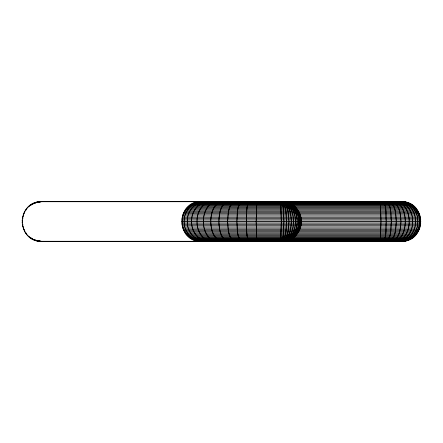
<?xml version="1.0" encoding="UTF-8"?>
<svg xmlns="http://www.w3.org/2000/svg" width="443" height="443" viewBox="0 0 443 443"><rect width="100%" height="100%" fill="white"/><g stroke="black" fill="none" stroke-linecap="round" stroke-linejoin="round"><path stroke-width="0.66" d="M246.435 221.101C246.995 214.75 245.76 207.158 248.994 201.565M283.908 221.899C283.348 228.25 284.589 235.842 281.349 241.435C287.075 237.431 285.746 228.167 286.466 221.899M386.185 221.899C385.626 228.25 386.861 235.842 383.627 241.435M236.872 221.101C237.581 214.811 236.291 205.663 241.944 201.565M391.296 221.899C390.593 228.189 391.883 237.337 386.23 241.435M227.641 221.101C228.184 214.578 227.879 204.306 235.133 201.565M288.936 221.899C288.393 228.422 288.698 238.694 281.443 241.435M396.236 221.899C395.693 228.422 395.998 238.694 388.744 241.435M218.897 221.101C219.169 214.091 220.392 203.265 228.688 201.565M291.272 221.899C291.001 228.909 289.777 239.735 281.482 241.435C290.486 240.51 293.421 229.54 293.443 221.899M400.915 221.899C400.644 228.909 399.42 239.735 391.125 241.435M210.79 221.101C210.813 213.465 213.731 202.529 222.707 201.565M405.251 221.899C405.229 229.535 402.31 240.471 393.334 241.435M203.459 221.101C203.154 212.468 208.653 200.568 218.798 201.731M295.403 221.899C295.559 230.188 291.001 240.964 281.56 241.435C291.61 241.513 298.87 231.368 298.571 221.899M409.171 221.899C409.326 230.188 404.775 240.964 395.328 241.435M197.035 221.101C196.775 212.191 202.783 201.72 212.562 201.565M297.12 221.899C297.375 230.809 291.372 241.28 281.587 241.435M412.61 221.899C412.865 230.809 406.862 241.28 397.078 241.435M191.614 221.101C191.177 210.951 199.871 200.053 210.663 201.731M415.506 221.899C415.805 231.351 408.584 241.474 398.55 241.435M187.306 221.101C187.007 211.217 195.175 201.41 205.391 201.565M299.723 221.899C300.016 231.783 291.848 241.59 281.637 241.435L282.944 241.391M417.815 221.899C418.109 231.783 409.941 241.59 399.724 241.435M35.944 240.399L41.753 241.435C16.098 242.039 16.031 201.056 41.686 201.565L401.314 201.565C426.925 201.05 426.925 241.95 401.314 241.435M201.676 241.435C175.417 242.554 175.406 200.452 201.676 201.565M182.267 221.101C182.079 211.627 189.704 202.8 199.145 201.731M184.172 221.101C183.889 210.901 192.738 201.349 203.082 201.565M300.559 221.899C300.841 232.093 291.998 241.645 281.659 241.435C292.109 241.695 301.495 232.353 301.24 221.899M301.068 221.899C301.257 231.373 293.631 240.2 284.19 241.269M419.493 221.899C419.77 232.099 410.927 241.651 400.583 241.435M420.507 221.899C420.772 232.293 411.519 241.684 401.098 241.435M22.488 218.554L22.981 216.046M23.352 214.822C25.844 207.086 33.59 201.46 41.731 201.565L35.944 202.601M256.807 201.565L256.165 221.899L256.807 241.435M280.668 241.435L281.305 221.899L280.668 201.565M380.343 241.435L380.98 221.101L380.343 201.565M236.269 241.269L235.936 241.435M41.703 201.731L42.041 201.565L41.332 201.731M253.944 241.269L253.612 241.435M31.231 204.86L36.847 202.229L41.742 201.565M233.91 241.269L233.411 241.435M231.584 241.269L230.925 241.435M246.646 241.269L245.981 241.435M38.248 202.229L39.134 201.942L37.877 201.942M229.297 241.269L228.477 241.435M37.782 202.229L41.803 201.565L40.025 201.731M37.389 202.229L41.775 201.565M40.972 201.731L41.947 201.565M227.06 241.269L226.085 241.435M239.597 241.269L238.622 241.435M224.883 241.269L223.754 241.435M222.774 241.269L221.5 241.435M40.629 201.731L41.908 201.565L40.313 201.731M232.924 241.269L231.645 241.435M220.747 241.269L219.329 241.435L222.707 241.435M218.803 241.269C208.659 242.437 203.154 230.537 203.459 221.899M226.738 241.269L225.182 241.435M216.954 241.269L215.276 241.435M215.209 241.269L213.41 241.435M213.576 241.269L211.66 241.435M216.234 241.269L214.207 241.435M210.669 241.269L207.197 241.435M208.304 241.391L209.406 241.269M208.282 241.269L205.995 241.435M207.296 241.269L204.937 241.435M208.808 241.269L206.449 241.435M206.455 241.269L204.035 241.435M205.757 241.269L202.047 241.435M206.416 241.269L203.946 241.435M203.968 241.391L205.214 241.269M204.827 241.269L201.964 241.435M203.702 241.391L204.965 241.269M210.037 241.435L212.059 241.269L209.888 241.435M199.887 201.609L201.166 201.565M40.407 201.609L402.593 201.609M39.139 201.731L403.861 201.731M197.356 201.942L405.123 201.942M36.631 202.229L37.074 202.229M196.111 202.229L406.369 202.229M35.407 202.601L36.808 202.601M194.887 202.601L407.593 202.601M34.211 203.055L35.855 203.055M193.691 203.055L408.789 203.055M33.048 203.581L33.375 203.581M192.528 203.581L409.952 203.581M31.918 204.184L32.71 204.184M191.398 204.184L411.082 204.184M30.833 204.86L31.708 204.86M190.313 204.86L412.167 204.86M29.792 205.602L30.229 205.602M189.272 205.602L413.208 205.602M28.806 206.416L29.271 206.416M188.286 206.416L414.194 206.416M187.35 207.285L415.13 207.285M186.481 208.221L415.999 208.221M26.187 209.207L26.735 209.207M185.667 209.207L416.813 209.207M25.445 210.248L26.015 210.248M184.925 210.248L417.555 210.248M184.249 211.333L418.231 211.333M24.166 212.463L24.78 212.463M183.646 212.463L418.834 212.463M23.64 213.626L24.271 213.626M183.12 213.626L419.36 213.626M23.186 214.822L23.833 214.822M182.666 214.822L419.814 214.822M22.814 216.046L23.473 216.046M182.294 216.046L420.185 216.046M182.007 217.291L420.473 217.291M22.316 218.554L22.992 218.554M181.796 218.554L420.684 218.554M22.194 219.822L22.15 221.101M181.674 219.822L420.806 219.822M181.63 221.101L420.85 221.101M22.15 221.899L22.194 223.178M181.63 221.899L420.85 221.899M181.674 223.178L420.806 223.178M22.316 224.446L22.992 224.446M181.796 224.446L420.684 224.446M22.527 225.708L22.981 226.954M182.007 225.708L420.473 225.708M22.814 226.954L23.473 226.954M182.294 226.954L420.185 226.954M23.186 228.178L23.833 228.178M182.666 228.178L419.814 228.178M23.64 229.374L24.271 229.374M183.12 229.374L419.36 229.374M24.166 230.537L24.78 230.537M183.646 230.537L418.834 230.537M24.769 231.667C28.274 237.37 34.809 241.585 41.742 241.435M184.249 231.667L418.231 231.667M25.445 232.752L26.015 232.752M184.925 232.752L417.555 232.752M26.187 233.793L26.735 233.793M185.667 233.793L416.813 233.793M186.481 234.779L415.999 234.779M187.35 235.715L415.13 235.715M28.806 236.584L29.271 236.584M188.286 236.584L414.194 236.584M29.792 237.398L30.229 237.398M189.272 237.398L413.208 237.398M30.833 238.14L31.708 238.14M190.313 238.14L412.167 238.14M31.918 238.816L32.71 238.816M191.398 238.816L411.082 238.816M33.048 239.419L36.847 240.77L40.501 241.391M192.528 239.419L409.952 239.419M34.211 239.945L35.855 239.945M193.691 239.945L408.789 239.945M35.407 240.399L36.808 240.399M194.887 240.399L407.593 240.399M36.631 240.77L37.074 240.77M196.111 240.77L406.369 240.77M37.877 241.058L39.134 241.058L38.248 240.77M197.356 241.058L405.123 241.058M39.139 241.269L403.861 241.269M40.407 241.391L402.593 241.391M400.583 201.565C410.927 201.349 419.77 210.901 419.493 221.101M401.098 201.565C411.519 201.316 420.772 210.707 420.507 221.101M299.723 221.101C300.016 211.217 291.848 201.41 281.637 201.565C292.092 201.294 301.495 210.635 301.24 221.101M281.659 201.565C292.003 201.355 300.841 210.907 300.559 221.101M201.964 201.565L205.187 201.609M203.082 241.435C192.738 241.651 183.889 232.099 184.172 221.899M399.724 201.565C409.941 201.41 418.109 211.217 417.815 221.101M206.449 201.565L208.808 201.731M204.029 201.565L207.285 201.731M205.391 241.435C195.175 241.59 187.007 231.783 187.306 221.899M205.984 201.565L208.271 201.731M398.55 201.565C408.584 201.526 415.805 211.649 415.506 221.101M295.403 221.101C295.559 212.812 291.001 202.036 281.56 201.565C291.61 201.487 298.87 211.632 298.571 221.101M209.888 201.565L212.097 201.731L210.032 201.565M207.191 201.565L209.401 201.731M208.57 241.435C198.542 241.474 191.321 231.351 191.614 221.899M40.025 241.269L41.83 241.435L37.389 240.77M397.078 201.565C406.862 201.72 412.865 212.191 412.61 221.101M281.587 201.565C291.372 201.72 297.375 212.191 297.12 221.101M214.207 201.565L216.234 201.731M212.562 241.435C202.783 241.28 196.775 230.809 197.035 221.899M41.803 241.435L37.782 240.77M211.654 201.565L213.57 201.731M395.328 201.565C404.775 202.036 409.326 212.812 409.171 221.101M213.399 201.565L215.204 201.731M215.265 201.565L216.948 201.731M393.334 201.565C402.31 202.529 405.229 213.465 405.251 221.101M225.182 201.565L226.738 201.731M391.125 201.565C399.42 203.265 400.644 214.091 400.915 221.101M231.645 201.565L232.924 201.731M221.494 201.565L222.768 201.731M228.688 241.435C220.392 239.735 219.169 228.909 218.897 221.899M223.748 201.565L224.878 201.731M388.744 201.565C395.998 204.306 395.693 214.578 396.236 221.101M281.443 201.565C288.698 204.306 288.393 214.578 288.936 221.101M238.622 201.565L239.597 201.731M226.08 201.565L227.054 201.731M235.133 241.435C227.879 238.694 228.184 228.422 227.641 221.899M41.947 241.435L40.972 241.269M282.944 201.609C292.884 202.058 301.295 211.173 301.068 221.101M203.243 201.609L204.965 201.731M200.408 241.391C190.462 240.953 182.045 231.833 182.267 221.899M203.553 201.609L205.209 201.731M228.472 201.565L229.291 201.731M204.522 201.609L206.416 201.731L205.236 201.609M386.23 201.565C391.883 205.663 390.593 214.811 391.296 221.101M245.981 201.565L246.646 201.731M241.944 241.435C236.291 237.337 237.581 228.189 236.872 221.899M230.919 201.565L231.584 201.731M221.14 201.731L219.335 201.565L220.741 201.731M40.313 241.269L41.869 241.435L40.629 241.269M233.411 201.565L233.91 201.731M383.627 201.565C386.861 207.158 385.626 214.75 386.185 221.101M253.612 201.565L253.944 201.731M248.994 241.435C245.76 235.842 246.995 228.25 246.435 221.899M235.936 201.565L236.269 201.731M221.157 241.269C213.266 238.821 210.885 229.247 210.79 221.899M41.332 241.269L41.991 241.435L41.703 241.269M33.375 239.419L31.231 238.14M24.919 231.667L23.352 228.178M22.488 224.446L22.693 225.708M293.443 221.101C293.416 213.465 290.497 202.529 281.521 201.565C289.783 203.315 291.001 214.091 291.272 221.101M286.466 221.101C285.757 214.811 287.047 205.663 281.399 201.565C284.533 207.263 283.382 214.722 283.908 221.101"/></g></svg>
